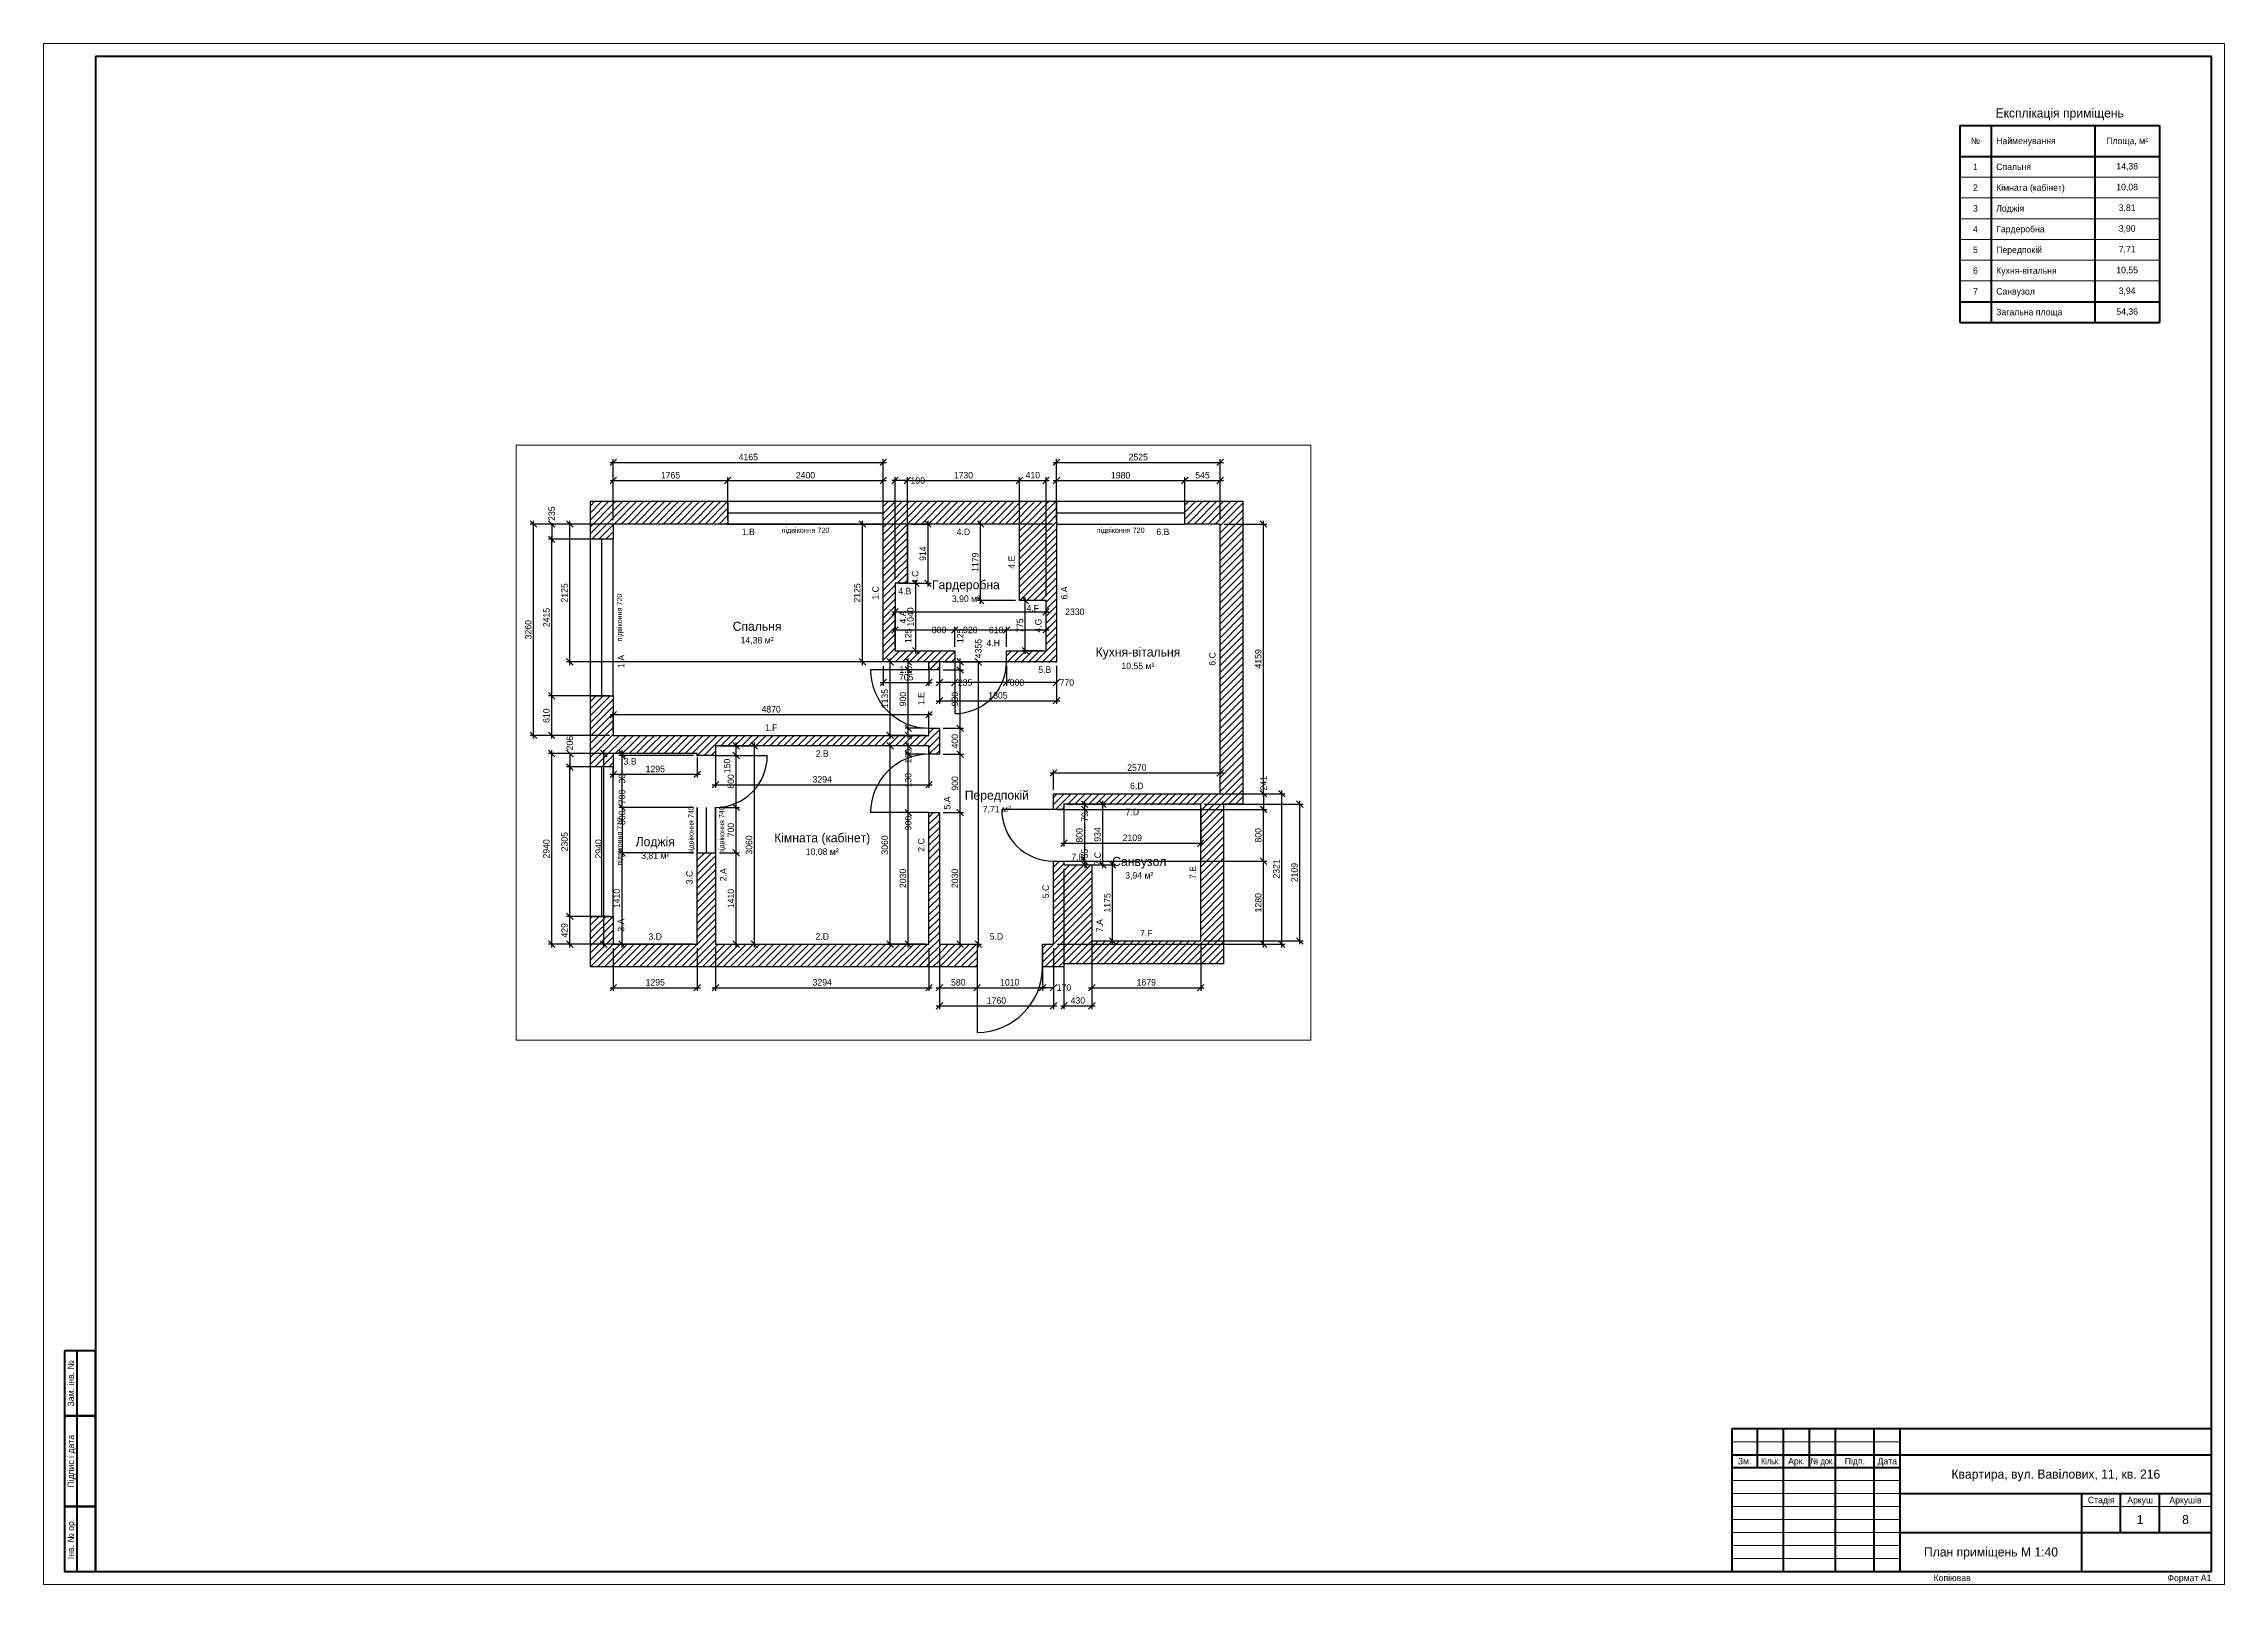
# Paper-space layout '01 План' of a CAD drawing. Header units: millimetres. Extents: x 0 to 841, y 0 to 594.
# The model-space entities are those that its viewports show. They can reach past a viewport. Long polylines and large blocks are cut down to what shows.
import ezdxf
from ezdxf.enums import TextEntityAlignment as Align

# ---------------------------------------------------------------- set-up
doc = ezdxf.new("R2010")
doc.units = ezdxf.units.MM
for name, color, linetype in [('A-DIMS', 2, 'Continuous'), ('A-DOOR', 3, 'Continuous'), ('A-SHEET', 7, 'Continuous'), ('A-TEXT', 7, 'Continuous'), ('A-WALL', 7, 'Continuous'), ('A-WIND', 4, 'Continuous')]:
    doc.layers.add(name, color=color, linetype=linetype)
doc.layers.add('A-VPORT', color=8, linetype='Continuous', plot=False)
doc.styles.add('PLEX_LIGHT', font='IBMPlexSans-Light.ttf')
doc.dimstyles.new('PLAN', dxfattribs={"dimscale": 40, "dimtxt": 2.5, "dimasz": 2.5, "dimexe": 1.25, "dimexo": 1.5, "dimgap": 0.8, "dimtad": 1, "dimdec": 0, "dimtxsty": 'PLEX_LIGHT', "dimtsz": 1.25, "dimcen": 2.5, "dimdle": 1.25, "dimclrd": 2, "dimclre": 2, "dimclrt": 2, "dimazin": 3, "dimtfac": 1, "dimtmove": 0, "dimatfit": 3})

# ---------------------------------------------------------------- blocks, each defined once
blk = doc.blocks.new('STAMP_F3')
at = {"lineweight": 50}
for p, q in [((185, 55), (0, 55)), ((0, 55), (0, 0)), ((10, 40), (10, 55)), ((20, 40), (20, 55)), ((30, 40), (30, 55)), ((40, 40), (40, 55)), ((55, 40), (55, 55)), ((65, 0), (65, 55)), ((185, 0), (185, 55)), ((0, 45), (65, 45)), ((65, 45), (185, 45)), ((0, 40), (65, 40)), ((20, 0), (20, 40)), ((40, 0), (40, 40)), ((55, 0), (55, 40)), ((65, 30), (185, 30)), ((135, 0), (135, 30)), ((150, 15), (150, 30)), ((165, 15), (165, 30)), ((65, 15), (185, 15)), ((0, 0), (185, 0))]:
    blk.add_line(p, q, dxfattribs=at)
at = {"lineweight": 18}
for p, q in [((0, 50), (65, 50)), ((0, 35), (65, 35)), ((0, 30), (65, 30)), ((0, 25), (65, 25)), ((0, 20), (65, 20)), ((135, 25), (185, 25)), ((0, 15), (65, 15)), ((0, 10), (65, 10)), ((0, 5), (65, 5))]:
    blk.add_line(p, q, dxfattribs=at)
at = {"style": 'PLEX_LIGHT'}
for s, p in [('Зм.', (5, 42.5)), ('Арк.', (25, 42.5)), ('Підп.', (47.5, 42.5)), ('Дата', (60, 42.5)), ('Стадія', (142.5, 27.5)), ('Аркуш', (157.5, 27.5)), ('Аркушів', (175, 27.5))]:
    blk.add_text(s, height=2.5, dxfattribs=at).set_placement(p, align=Align.MIDDLE_CENTER)
for s, width, p in [('Кільк.', 0.81045, (15, 42.5)), ('№ док.', 0.701948, (35, 42.5))]:
    blk.add_text(s, height=2.5, dxfattribs=dict(at, width=width)).set_placement(p, align=Align.MIDDLE_CENTER)
for tag, height, p in [('CODE', 5, (125, 50)), ('DATE1', 2.5, (60, 37.5)), ('DATE2', 2.5, (60, 32.5)), ('OBJECT_2', 3.5, (125, 31.9)), ('OBJECT', 3.5, (125, 37.5)), ('DATE3', 2.5, (60, 27.5)), ('DATE4', 2.5, (60, 22.5)), ('DATE5', 2.5, (60, 17.5)), ('BUILDING_2', 3.5, (100, 16.9)), ('BUILDING', 3.5, (100, 22.5)), ('STAGE', 3.5, (142.5, 20)), ('SHEET', 3.5, (157.5, 20)), ('SHEETS', 3.5, (175, 20)), ('DATE6', 2.5, (60, 12.5)), ('DATE7', 2.5, (60, 7.5)), ('IMAGE', 3.5, (100, 7.5)), ('ORG', 2.5, (160, 7.5)), ('DATE8', 2.5, (60, 2.5)), ('IMAGE_2', 3.5, (100, 1.9)), ('ORG_2', 2.5, (160, 3.5))]:
    blk.add_attdef(tag, text='', height=height, dxfattribs=at).set_placement(p, align=Align.MIDDLE_CENTER)
for tag, p in [('ROLE1', (1, 37.5)), ('ROLE2', (1, 32.5)), ('NAME1', (21, 37.5)), ('NAME2', (21, 32.5)), ('ROLE3', (1, 27.5)), ('NAME3', (21, 27.5)), ('ROLE4', (1, 22.5)), ('ROLE5', (1, 17.5)), ('NAME4', (21, 22.5)), ('NAME5', (21, 17.5)), ('ROLE6', (1, 12.5)), ('ROLE7', (1, 7.5)), ('NAME6', (21, 12.5)), ('NAME7', (21, 7.5)), ('ROLE8', (1, 2.5)), ('NAME8', (21, 2.5))]:
    blk.add_attdef(tag, text='', height=2.5, dxfattribs=at).set_placement(p, align=Align.MIDDLE_LEFT)

msp = doc.modelspace()

# ---------------------------------------------------------------- hatches: boundary and pattern name
at = {"layer": 'A-WALL'}
h = msp.add_hatch(dxfattribs=at)
h.set_pattern_fill('ANSI31', scale=24)
h.paths.add_polyline_path([(20, 6500), (20, 6265), (-330, 6265), (-330, 6850), (20, 6850)])
h = msp.add_hatch(dxfattribs=at)
h.set_pattern_fill('ANSI31', scale=24)
h.paths.add_polyline_path([(20, 6500), (20, 6850), (1785, 6850), (1785, 6500)])
h = msp.add_hatch(dxfattribs=at)
h.set_pattern_fill('ANSI31', scale=24)
h.paths.add_polyline_path([(4365, 4375), (4185, 4375), (4185, 6850), (4186, 6850), (4365, 6850), (4365, 4545.1), (4365, 4545)])
h = msp.add_hatch(dxfattribs=at)
h.set_pattern_fill('ANSI31', scale=24)
h.paths.add_polyline_path([(4556, 6850), (4556, 6500), (4556, 5766), (4366, 5766), (4365, 5766), (4365, 6850)])
h = msp.add_hatch(dxfattribs=at)
h.set_pattern_fill('ANSI31', scale=24)
h.paths.add_polyline_path([(6856, 6850), (6856, 6500), (6286, 6500), (4556, 6500), (4556, 6850), (6696, 6850)])
h = msp.add_hatch(dxfattribs=at)
h.set_pattern_fill('ANSI31', scale=24)
h.paths.add_polyline_path([(9381, 6500), (8836, 6500), (8836, 6850), (9731, 6850), (9731, 6500)])
h = msp.add_hatch(dxfattribs=at)
h.set_pattern_fill('ANSI31', scale=24)
h.paths.add_polyline_path([(6696, 5321), (6286, 5321), (6286, 6500), (6856, 6500), (6856, 5481), (6856, 5321)])
h = msp.add_hatch(dxfattribs=at)
h.set_pattern_fill('ANSI31', scale=24)
h.paths.add_polyline_path([(9381, 2181), (9381, 2341), (9381, 6500), (9731, 6500), (9731, 2181), (9431, 2181)])
h = msp.add_hatch(dxfattribs=at)
h.set_pattern_fill('ANSI31', scale=24)
h.paths.add_polyline_path([(4366, 5586), (4366, 4546), (4365, 4545.1), (4365, 5766), (4366, 5766)])
h = msp.add_hatch(dxfattribs=at)
h.set_pattern_fill('ANSI31', scale=24)
h.paths.add_polyline_path([(4366, 5586), (4366, 5766), (4556, 5766), (4556, 5586)])
h = msp.add_hatch(dxfattribs=at)
h.set_pattern_fill('ANSI31', scale=24)
h.paths.add_polyline_path([(6696, 4546), (6696, 5321), (6856, 5321), (6856, 4376), (6696, 4376)])
h = msp.add_hatch(dxfattribs=at)
h.set_pattern_fill('ANSI31', scale=24)
h.paths.add_polyline_path([(5050, 4375), (4890, 4375), (4365, 4375), (4365, 4545), (5050, 4545)])
h = msp.add_hatch(dxfattribs=at)
h.set_pattern_fill('ANSI31', scale=24)
h.paths.add_polyline_path([(5286, 4546), (5286, 4545), (5286, 4376), (5050, 4376), (5050, 4545), (4890, 4545), (4366, 4545), (4366, 4546)])
h = msp.add_hatch(dxfattribs=at)
h.set_pattern_fill('ANSI31', scale=24)
h.paths.add_polyline_path([(4890, 4250), (4890, 4375), (5050, 4375), (5050, 4250), (4891, 4250)])
h = msp.add_hatch(dxfattribs=at)
h.set_pattern_fill('ANSI31', scale=24)
h.paths.add_polyline_path([(5051, 4375), (5051, 4250), (5050, 4250), (5050, 4375), (5050, 4376), (5051, 4376)])
h = msp.add_hatch(dxfattribs=at)
h.set_pattern_fill('ANSI31', scale=24)
h.paths.add_polyline_path([(5286, 4375), (5051, 4375), (5051, 4376), (5286, 4376)])
h = msp.add_hatch(dxfattribs=at)
h.set_pattern_fill('ANSI31', scale=24)
h.paths.add_polyline_path([(6086, 4546), (6696, 4546), (6696, 4376), (6086, 4376), (6086, 4545)])
h = msp.add_hatch(dxfattribs=at)
h.set_pattern_fill('ANSI31', scale=24)
h.paths.add_polyline_path([(6856, 4375), (6086, 4375), (6086, 4376), (6696, 4376), (6856, 4376)])
h = msp.add_hatch(dxfattribs=at)
h.set_pattern_fill('ANSI31', scale=24)
h.paths.add_polyline_path([(20, 3850), (20, 3240), (20, 3080), (-330, 3080), (-330, 3240), (-330, 3850)])
h = msp.add_hatch(dxfattribs=at)
h.set_pattern_fill('ANSI31', scale=24)
h.paths.add_polyline_path([(20, 2960), (20, 2754), (-330, 2754), (-330, 3080), (20, 3080)])
h = msp.add_hatch(dxfattribs=at)
h.set_pattern_fill('ANSI31', scale=24)
h.paths.add_polyline_path([(20, 3080), (20, 3240), (1316, 3240), (1595, 3240), (4890, 3240), (4890, 3080), (1596, 3080)])
h = msp.add_hatch(dxfattribs=at)
h.set_pattern_fill('ANSI31', scale=24)
h.paths.add_polyline_path([(1315, 2960), (20, 2960), (20, 3080), (1316, 3080), (1316, 2960)])
h = msp.add_hatch(dxfattribs=at)
h.set_pattern_fill('ANSI31', scale=24)
h.paths.add_polyline_path([(1596, 2930), (1595, 2930), (1316, 2930), (1316, 3080), (1596, 3080)])
h = msp.add_hatch(dxfattribs=at)
h.set_pattern_fill('ANSI31', scale=24)
h.paths.add_polyline_path([(4890, 3240), (4890, 3350), (4891, 3350), (5050, 3350), (5050, 3080), (4890, 3080)])
h = msp.add_hatch(dxfattribs=at)
h.set_pattern_fill('ANSI31', scale=24)
h.paths.add_polyline_path([(4890, 2950), (4890, 3080), (5050, 3080), (5050, 2950), (4891, 2950)])
h = msp.add_hatch(dxfattribs=at)
h.set_pattern_fill('ANSI31', scale=24)
h.paths.add_polyline_path([(5051, 3350), (5051, 2950), (5050, 2950), (5050, 3080), (5050, 3240), (5050, 3350)])
h = msp.add_hatch(dxfattribs=at)
h.set_pattern_fill('ANSI31', scale=24)
h.paths.add_polyline_path([(1315, 2930), (1315, 2960), (1316, 2960), (1316, 2930)])
h = msp.add_hatch(dxfattribs=at)
h.set_pattern_fill('ANSI31', scale=24)
h.paths.add_polyline_path([(4890, -330), (4890, 20), (4890, 2050), (4891, 2050), (5050, 2050), (5050, -330), (4891, -330)])
h = msp.add_hatch(dxfattribs=at)
h.set_pattern_fill('ANSI31', scale=24)
h.paths.add_polyline_path([(5051, 2050), (5051, 20), (5051, -330), (5050, -330), (5050, 20), (5050, 2050)])
h = msp.add_hatch(dxfattribs=at)
h.set_pattern_fill('ANSI31', scale=24)
h.paths.add_polyline_path([(6811, 2341), (9381, 2341), (9381, 2181), (6811, 2181)])
h = msp.add_hatch(dxfattribs=at)
h.set_pattern_fill('ANSI31', scale=24)
h.paths.add_polyline_path([(6811, 2100), (6811, 2181), (6971, 2181), (6971, 2100), (6812, 2100)])
h = msp.add_hatch(dxfattribs=at)
h.set_pattern_fill('ANSI31', scale=24)
h.paths.add_polyline_path([(6972, 2179), (6972, 2100), (6971, 2100), (6971, 2181), (6972, 2181)])
h = msp.add_hatch(dxfattribs=at)
h.set_pattern_fill('ANSI31', scale=24)
h.paths.add_polyline_path([(9431, 2179), (9081, 2179), (6972, 2179), (6972, 2181), (9381, 2181), (9431, 2181)])
h = msp.add_hatch(dxfattribs=at)
h.set_pattern_fill('ANSI31', scale=24)
h.paths.add_polyline_path([(9081, -280), (9081, 70), (9081, 2179), (9431, 2179), (9431, -280)])
h = msp.add_hatch(dxfattribs=at)
h.set_pattern_fill('ANSI31', scale=24)
h.paths.add_polyline_path([(1315, -330), (1315, 20), (1315, 1430), (1316, 1430), (1316, 20), (1316, -330)])
h = msp.add_hatch(dxfattribs=at)
h.set_pattern_fill('ANSI31', scale=24)
h.paths.add_polyline_path([(1596, 1430), (1596, 20), (1596, -330), (1595, -330), (1316, -330), (1316, 1430), (1595, 1430)])
h = msp.add_hatch(dxfattribs=at)
h.set_pattern_fill('ANSI31', scale=24)
h.paths.add_polyline_path([(6811, -330), (6811, 20), (6811, 1300), (6812, 1300), (6971, 1300), (6971, -280), (6971, -330)])
h = msp.add_hatch(dxfattribs=at)
h.set_pattern_fill('ANSI31', scale=24)
h.paths.add_polyline_path([(6972, 1300), (6972, 1245), (6971, 1245), (6971, 1300)])
h = msp.add_hatch(dxfattribs=at)
h.set_pattern_fill('ANSI31', scale=24)
h.paths.add_polyline_path([(7402, 1245), (7402, 70), (7402, -280), (6971, -280), (6971, 20), (6971, 1245), (6972, 1245)])
h = msp.add_hatch(dxfattribs=at)
h.set_pattern_fill('ANSI31', scale=24)
h.paths.add_polyline_path([(20, 20), (20, -330), (-330, -330), (-330, 449), (20, 449)])
h = msp.add_hatch(dxfattribs=at)
h.set_pattern_fill('ANSI31', scale=24)
h.paths.add_polyline_path([(1315, 20), (1315, -330), (20, -330), (20, 20)])
h = msp.add_hatch(dxfattribs=at)
h.set_pattern_fill('ANSI31', scale=24)
h.paths.add_polyline_path([(4890, 20), (4890, -330), (1596, -330), (1596, 20)])
h = msp.add_hatch(dxfattribs=at)
h.set_pattern_fill('ANSI31', scale=24)
h.paths.add_polyline_path([(5631, 20), (5631, -330), (5051, -330), (5051, 20)])
h = msp.add_hatch(dxfattribs=at)
h.set_pattern_fill('ANSI31', scale=24)
h.paths.add_polyline_path([(6811, 20), (6811, -330), (6641, -330), (6641, 20)])
h = msp.add_hatch(dxfattribs=at)
h.set_pattern_fill('ANSI31', scale=24)
h.paths.add_polyline_path([(9081, 70), (9081, -280), (7402, -280), (7402, 70)])

# ---------------------------------------------------------------- linework, layer by layer
at = {"layer": 'A-DOOR'}
for p, q in [((5286, 4376), (5286, 3576)), ((4890, 4250), (3990, 4250)), ((1596, 2930), (2396, 2930)), ((4890, 2050), (3990, 2050)), ((6812, 2100), (6012, 2100)), ((5631, -330), (5631, -1340))]:
    msp.add_line(p, q, dxfattribs=at)
for centre, radius, start, end in [((5286, 4376), 800, -90, 0), ((4890, 4250), 900, 180, -90), ((1596, 2930), 800, -90, 0), ((4890, 2050), 900, 90, 180), ((6812, 2100), 800, 180, -90), ((5631, -330), 1010, -90, 0)]:
    msp.add_arc(centre, radius, start, end, dxfattribs=at)
at = {"layer": 'A-WALL'}
for p, q in [((-330, 6265), (-330, 6850)), ((-330, 6850), (1785, 6850)), ((1785, 6850), (1785, 6500)), ((4185, 4375), (4185, 6850)), ((4185, 6850), (4365, 6850)), ((4365, 6850), (6856, 6850)), ((6856, 6850), (6856, 5481)), ((8836, 6500), (8836, 6850)), ((8836, 6850), (9731, 6850)), ((9731, 6850), (9731, 2181)), ((20, 6500), (20, 6265)), ((1785, 6500), (20, 6500)), ((6286, 6500), (4556, 6500)), ((4556, 6500), (4556, 5586)), ((6286, 5321), (6286, 6500)), ((9381, 6500), (8836, 6500)), ((9381, 2341), (9381, 6500)), ((20, 6265), (-330, 6265)), ((4556, 5586), (4366, 5586)), ((4366, 5586), (4366, 4546)), ((6856, 5481), (6856, 4376)), ((6696, 5321), (6286, 5321)), ((6696, 4546), (6696, 5321)), ((4890, 4375), (4185, 4375)), ((4365, 4545), (4366, 4546)), ((4366, 4546), (4365, 4545.1)), ((4365, 4545.1), (4365, 4545)), ((4366, 4546), (5286, 4546)), ((4890, 4250), (4890, 4375)), ((5051, 4375), (5051, 4250)), ((5286, 4375), (5051, 4375)), ((5286, 4546), (5286, 4376)), ((5286, 4376), (5286, 4375)), ((6086, 4376), (6086, 4546)), ((6086, 4546), (6696, 4546)), ((6086, 4375), (6086, 4376)), ((6856, 4375), (6086, 4375)), ((6856, 4376), (6856, 4375)), ((5050, 4250), (4890, 4250)), ((5051, 4250), (5050, 4250)), ((-330, 3080), (-330, 3850)), ((-330, 3850), (20, 3850)), ((20, 3850), (20, 3240)), ((-330, 2754), (-330, 3080)), ((20, 3240), (4890, 3240)), ((1596, 3080), (1596, 2930)), ((4890, 3080), (1596, 3080)), ((4890, 3240), (4890, 3350)), ((4890, 3350), (5050, 3350)), ((4890, 2950), (4890, 3080)), ((5050, 3350), (5051, 3350)), ((5051, 3350), (5051, 2950)), ((20, 2754), (-330, 2754)), ((20, 2960), (20, 2754)), ((1315, 2960), (20, 2960)), ((1315, 2930), (1315, 2960)), ((1316, 2930), (1315, 2930)), ((1596, 2930), (1316, 2930)), ((5050, 2950), (4890, 2950)), ((5051, 2950), (5050, 2950)), ((4890, 20), (4890, 2050)), ((4890, 2050), (5050, 2050)), ((5050, 2050), (5051, 2050)), ((5051, 2050), (5051, 20)), ((6811, 2100), (6811, 2341)), ((6811, 2341), (9381, 2341)), ((6971, 2100), (6811, 2100)), ((6972, 2100), (6971, 2100)), ((9081, 2179), (6972, 2179)), ((6972, 2179), (6972, 2100)), ((9081, 70), (9081, 2179)), ((9731, 2181), (9431, 2181)), ((9431, 2181), (9431, -280)), ((1315, 20), (1315, 1430)), ((1315, 1430), (1316, 1430)), ((1316, 1430), (1596, 1430)), ((1596, 1430), (1596, 20)), ((6811, 20), (6811, 1300)), ((6811, 1300), (6971, 1300)), ((6971, 1300), (6972, 1300)), ((6972, 1300), (6972, 1245)), ((6972, 1245), (7402, 1245)), ((7402, 1245), (7402, 70)), ((-330, -330), (-330, 449)), ((-330, 449), (20, 449)), ((20, 449), (20, 20)), ((20, 20), (1315, 20)), ((1596, 20), (4890, 20)), ((5051, 20), (5631, 20)), ((5631, 20), (5631, -330)), ((6641, -330), (6641, 20)), ((6641, 20), (6811, 20)), ((7402, 70), (9081, 70)), ((1316, -330), (-330, -330)), ((1595, -330), (1316, -330)), ((4891, -330), (1595, -330)), ((5050, -330), (4891, -330)), ((5631, -330), (5050, -330)), ((6971, -330), (6641, -330)), ((6971, -280), (6971, -330)), ((9431, -280), (6971, -280))]:
    msp.add_line(p, q, dxfattribs=at)
at = {"layer": 'A-WIND'}
for p, q in [((1785, 6850), (4185, 6850)), ((6856, 6850), (8836, 6850)), ((1785, 6675), (4185, 6675)), ((1785, 6500), (4185, 6500)), ((6856, 6675), (8836, 6675)), ((6856, 6500), (8836, 6500)), ((-330, 3850), (-330, 6265)), ((-155, 3850), (-155, 6265)), ((20, 3850), (20, 6265)), ((-330, 449), (-330, 2754)), ((-155, 449), (-155, 2754)), ((20, 449), (20, 2754)), ((1315, 2130), (1315, 1430)), ((1316, 1430), (1316, 2130)), ((1455, 2130), (1455, 1430)), ((1456, 1430), (1456, 2130)), ((1595, 2130), (1595, 1430)), ((1596, 1430), (1596, 2130))]:
    msp.add_line(p, q, dxfattribs=at)

# ---------------------------------------------------------------- texts
at = {"layer": 'A-TEXT', "style": 'PLEX_LIGHT'}
for s, height, p in [('1.B', 100, (2102.5, 6380)), ('підвіконня 720', 80, (2985, 6404)), ('4.D', 100, (5421, 6380)), ('підвіконня 720', 80, (7846, 6404)), ('6.B', 100, (8497.2, 6380)), ('4.B', 100, (4518, 5466)), ('Гардеробна', 140, (5459.6, 5563.7)), ('4.F', 100, (6491, 5201)), ('Спальня', 140, (2238, 4922.9)), ('4.H', 100, (5880.5, 4666)), ('Кухня-вітальня', 140, (8113, 4526.4)), ('1.D', 100, (4537.5, 4255)), ('5.B', 100, (6675.5, 4255)), ('1.F', 100, (2455, 3360)), ('3.B', 100, (279, 2840)), ('2.B', 100, (3243, 2960)), ('Передпокій', 140, (5936.3, 2318.4)), ('6.D', 100, (8096, 2461)), ('7.D', 100, (8026.5, 2059)), ('Кімната (кабінет)', 140, (3243, 1662)), ('Лоджія', 140, (667.5, 1602)), ('7.B', 100, (7187, 1365)), ('Санвузол', 140, (8134.1, 1296.3)), ('3.D', 100, (667.5, 140)), ('2.D', 100, (3243, 140)), ('5.D', 100, (5931, 140)), ('7.F', 100, (8241.5, 190))]:
    msp.add_text(s, height=height, dxfattribs=at).set_placement(p, align=Align.MIDDLE_CENTER)
for s, height, p in [('4.C', 100, (4676, 5677.4)), ('4.E', 100, (6166, 5910.5)), ('підвіконня 720', 80, (116, 5057.5)), ('1.C', 100, (4065, 5437.5)), ('6.A', 100, (6976, 5437.5)), ('4.A', 100, (4486, 5066)), ('4.G', 100, (6576, 4933.5)), ('1.A', 100, (140, 4381)), ('6.C', 100, (9261, 4420.5)), ('1.E', 100, (4770, 3807.5)), ('підвіконня 740', 80, (1219, 1780)), ('підвіконня 740', 80, (1692, 1780)), ('5.A', 100, (5171, 2197.5)), ('підвіконня 710', 80, (116, 1601.5)), ('2.C', 100, (4770, 1550)), ('7.C', 100, (7492, 1338.4)), ('3.C', 100, (1195, 1049)), ('2.A', 100, (1716, 1091)), ('7.E', 100, (8961, 1124.5)), ('5.C', 100, (6691, 832.3)), ('3.A', 100, (140, 314)), ('7.A', 100, (7522, 305))]:
    msp.add_text(s, height=height, rotation=90, dxfattribs=at).set_placement(p, align=Align.MIDDLE_CENTER)
at = {"layer": 'A-TEXT', "char_height": 100, "attachment_point": 5, "style": 'PLEX_LIGHT'}
for s, insert in [('3,90 м²', (5459.6, 5339.7)), ('14,38 м²', (2238, 4698.9)), ('10,55 м²', (8113, 4302.4)), ('7,71 м²', (5936.3, 2094.4)), ('3,81 м²', (667.5, 1378)), ('10,08 м²', (3243, 1438)), ('3,94 м²', (8134.1, 1072.3))]:
    msp.add_mtext(s, dxfattribs=dict(at, insert=insert))

# ---------------------------------------------------------------- dimensions: what is measured, and where the dimension line sits
at = {"layer": 'A-DIMS'}
for base, p1, p2 in [((20, 7450), (20, 6500), (4185, 6500)), ((6856, 7450), (6856, 6500), (9381, 6500)), ((20, 7170), (20, 6500), (1785, 6500)), ((1785, 7170), (1785, 6500), (4185, 6500)), ((4556, 7170), (4556, 6500), (6286, 6500)), ((6286, 7170), (6286, 5321), (6696, 5321)), ((6856, 7170), (6856, 6500), (8836, 6500)), ((8836, 7170), (8836, 6500), (9381, 6500)), ((4185, 4055), (4185, 4375), (4890, 4375)), ((5051, 3775), (5051, 4375), (6856, 4375)), ((20, 3560), (20, 3240), (4890, 3240)), ((1596, 2480), (1596, 3080), (4890, 3080)), ((20, 2640), (20, 2960), (1315, 2960)), ((6811, 2661), (6811, 2341), (9381, 2341)), ((6972, 1579), (6972, 2179), (9081, 2179)), ((6972, -930), (6972, 1245), (7402, 1245)), ((20, -650), (20, 20), (1315, 20)), ((1596, -650), (1596, 20), (4890, 20)), ((5051, -650), (5051, 20), (5631, 20)), ((5051, -930), (5051, 20), (6811, 20)), ((5631, -650), (5631, 20), (6641, 20)), ((7402, -650), (7402, 70), (9081, 70))]:
    msp.add_linear_dim(base=base, p1=p1, p2=p2, dimstyle='PLAN', dxfattribs=at).render()
for base, p1, p2, location in [((4366, 7170), (4366, 5586), (4556, 5586), (4716.9, 7170)), ((4366, 5146), (4366, 4546), (6696, 4546), (7139.9, 5146)), ((4366, 4866), (4366, 4546), (5286, 4546), (5526.9, 4866)), ((5286, 4866), (5286, 4546), (6086, 4546), (5045.1, 4866)), ((6086, 4866), (6086, 4546), (6696, 4546), (5925.1, 4866)), ((5051, 4055), (5051, 4375), (5286, 4375), (5446.9, 4055)), ((5286, 4055), (5286, 4375), (6086, 4375), (6246.9, 4055)), ((6086, 4055), (6086, 4375), (6856, 4375), (7016.9, 4055)), ((6641, -650), (6641, 20), (6811, 20), (6971.9, -650))]:
    msp.add_linear_dim(base=base, p1=p1, p2=p2, location=location, dimstyle='PLAN', override={"dimtmove": 2}, dxfattribs=at).render()
for base, p1, p2, location in [((-930, 6265), (20, 6265), (20, 6500), (-930, 6660.9)), ((4570, 4250), (4890, 4250), (4890, 4375), (4570, 4775.9)), ((5371, 4250), (5051, 4250), (5051, 4375), (5371, 4775.9)), ((5651, 20), (5051, 20), (5051, 4375), (5651, 4578.9)), ((4570, 3240), (4890, 3240), (4890, 3350), (4570, 2919.1)), ((-650, 2754), (20, 2754), (20, 2960), (-650, 3120.9)), ((1916, 2930), (1596, 2930), (1596, 3080), (1776, 2769.1)), ((4570, 2950), (4890, 2950), (4890, 3080), (4570, 2549.1)), ((155, 2930), (1315, 2930), (1315, 2960), (155, 2572)), ((155, 2130), (1315, 2130), (1315, 2930), (155, 1969.1)), ((4570, 2050), (4890, 2050), (4890, 2950), (4570, 1889.1)), ((155, 1430), (1315, 1430), (1315, 2130), (155, 2290.9)), ((10051, 2100), (6811, 2100), (6811, 2341), (10051, 2501.9)), ((7292, 2100), (6972, 2100), (6972, 2179), (7292, 1982)), ((7292, 1245), (6972, 1245), (6972, 1300), (7292, 1418))]:
    msp.add_linear_dim(base=base, p1=p1, p2=p2, angle=90, location=location, dimstyle='PLAN', override={"dimtmove": 2}, dxfattribs=at).render()
for base, p1, p2 in [((-1210, 3240), (20, 3240), (20, 6500)), ((-650, 4375), (6856, 4375), (6856, 6500)), ((3865, 4375), (4185, 4375), (4185, 6500)), ((4876, 5586), (4556, 5586), (4556, 6500)), ((5686, 5321), (6286, 5321), (6286, 6500)), ((10051, 2341), (9381, 2341), (9381, 6500)), ((-930, 3850), (20, 3850), (20, 6265)), ((4686, 4546), (4366, 4546), (4366, 5586)), ((6376, 4546), (6696, 4546), (6696, 5321)), ((4290, 3240), (4890, 3240), (4890, 4375)), ((4570, 3350), (4890, 3350), (4890, 4250)), ((5371, 3350), (5051, 3350), (5051, 4250)), ((-930, 3240), (20, 3240), (20, 3850)), ((5371, 2950), (5051, 2950), (5051, 3350)), ((2196, 20), (1596, 20), (1596, 3080)), ((4290, 20), (4890, 20), (4890, 3080)), ((-930, 20), (20, 20), (20, 2960)), ((-650, 449), (20, 449), (20, 2754)), ((-125, 20), (1315, 20), (1315, 2960)), ((1916, 2130), (1596, 2130), (1596, 2930)), ((5371, 2050), (5051, 2050), (5051, 2950)), ((10331, 20), (6811, 20), (6811, 2341)), ((1916, 1430), (1596, 1430), (1596, 2130)), ((4570, 20), (4890, 20), (4890, 2050)), ((5371, 20), (5051, 20), (5051, 2050)), ((10051, 1300), (6811, 1300), (6811, 2100)), ((7572, 1245), (6972, 1245), (6972, 2179)), ((7292, 1300), (6972, 1300), (6972, 2100)), ((10611, 70), (9081, 70), (9081, 2179)), ((155, 20), (1315, 20), (1315, 1430)), ((1916, 20), (1596, 20), (1596, 1430)), ((10051, 20), (6811, 20), (6811, 1300)), ((7722, 70), (7402, 70), (7402, 1245)), ((-650, 20), (20, 20), (20, 449))]:
    msp.add_linear_dim(base=base, p1=p1, p2=p2, angle=90, dimstyle='PLAN', dxfattribs=at).render()

psp = doc.layouts.new('01 План')

# ---------------------------------------------------------------- linework, layer by layer
at = {"layer": 'A-SHEET', "lineweight": 18}
for p, q in [((841, 594), (0, 594)), ((0, 594), (0, 0)), ((841, 0), (841, 594)), ((739, 542.5), (816, 542.5)), ((739, 534.5), (816, 534.5)), ((739, 526.5), (816, 526.5)), ((739, 518.5), (816, 518.5)), ((739, 510.5), (816, 510.5)), ((739, 502.5), (816, 502.5)), ((0, 0), (841, 0))]:
    psp.add_line(p, q, dxfattribs=at)
at = {"layer": 'A-SHEET', "lineweight": 50}
for p, q in [((836, 589), (20, 589)), ((20, 589), (20, 5)), ((836, 5), (836, 589)), ((739, 562.5), (816, 562.5)), ((739, 562.5), (739, 486.5)), ((751, 562.5), (751, 486.5)), ((791, 562.5), (791, 486.5)), ((816, 562.5), (816, 486.5)), ((739, 550.5), (816, 550.5)), ((739, 494.5), (816, 494.5)), ((739, 486.5), (816, 486.5)), ((20, 90), (8, 90)), ((8, 90), (8, 65)), ((13, 65), (13, 90)), ((20, 65), (20, 90)), ((20, 65), (8, 65)), ((8, 65), (8, 30)), ((8, 65), (20, 65)), ((13, 30), (13, 65)), ((20, 30), (20, 65)), ((20, 30), (8, 30)), ((8, 30), (8, 5)), ((8, 30), (20, 30)), ((13, 5), (13, 30)), ((20, 5), (20, 30)), ((8, 5), (20, 5)), ((20, 5), (836, 5))]:
    psp.add_line(p, q, dxfattribs=at)

# ---------------------------------------------------------------- block references
at = {"layer": 'A-SHEET'}
psp.add_blockref('STAMP_F3', (651, 5), dxfattribs=at).add_auto_attribs({'OBJECT': 'Квартира, вул. Вавілових, 11, кв. 216', 'IMAGE': 'План приміщень М 1:40', 'SHEET': '1', 'SHEETS': '8'})

# ---------------------------------------------------------------- texts
at = {"layer": 'A-SHEET', "style": 'PLEX_LIGHT'}
for s, p in [('Зам. інв. №', (10.5, 77.5)), ('Підпис і дата', (10.5, 47.5)), ('Інв. № ор.', (10.5, 17.5))]:
    psp.add_text(s, height=2.5, rotation=90, dxfattribs=at).set_placement(p, align=Align.MIDDLE_CENTER)
psp.add_text('Копіював', height=2.5, dxfattribs=at).set_placement((736, 2.5), align=Align.MIDDLE_CENTER)
psp.add_text('Формат A1', height=2.5, dxfattribs=at).set_placement((836, 2.5), align=Align.MIDDLE_RIGHT)
at = {"layer": 'A-TEXT', "style": 'PLEX_LIGHT'}
for s, height, p in [('Експлікація приміщень', 3.5, (777.5, 567.25)), ('№', 2.5, (745, 556.5)), ('Площа, м²', 2.5, (803.5, 556.5)), ('1', 2.5, (745, 546.5)), ('2', 2.5, (745, 538.5)), ('3', 2.5, (745, 530.5)), ('4', 2.5, (745, 522.5)), ('5', 2.5, (745, 514.5)), ('6', 2.5, (745, 506.5)), ('7', 2.5, (745, 498.5))]:
    psp.add_text(s, height=height, dxfattribs=at).set_placement(p, align=Align.MIDDLE_CENTER)
for s, p in [('Найменування', (753, 556.5)), ('Спальня', (753, 546.5)), ('Кімната (кабінет)', (753, 538.5)), ('Лоджія', (753, 530.5)), ('Гардеробна', (753, 522.5)), ('Передпокій', (753, 514.5)), ('Кухня-вітальня', (753, 506.5)), ('Санвузол', (753, 498.5)), ('Загальна площа', (753, 490.5))]:
    psp.add_text(s, height=2.5, dxfattribs=at).set_placement(p, align=Align.MIDDLE_LEFT)
at = {"layer": 'A-TEXT', "char_height": 2.5, "attachment_point": 5, "style": 'PLEX_LIGHT'}
for s, insert in [('14,38', (803.5, 546.5)), ('10,08', (803.5, 538.5)), ('3,81', (803.5, 530.5)), ('3,90', (803.5, 522.5)), ('7,71', (803.5, 514.5)), ('10,55', (803.5, 506.5)), ('3,94', (803.5, 498.5)), ('54,36', (803.5, 490.5))]:
    psp.add_mtext(s, dxfattribs=dict(at, insert=insert))

# ---------------------------------------------------------------- viewports
at = {"layer": 'A-VPORT'}
psp.add_viewport(center=(335.5, 324.5), size=(306.43, 229.4082), view_center_point=(4652.34, 3128.16), view_height=9176.3266, dxfattribs=at)

doc.saveas('drawing.dxf')
